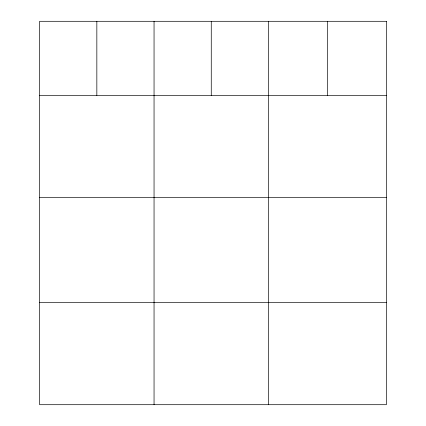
<?xml version="1.0" encoding="UTF-8"?>
<svg xmlns="http://www.w3.org/2000/svg" width="426" height="426" viewBox="0 0 426 426"><rect width="100%" height="100%" fill="white"/><g stroke="black" fill="none" stroke-linecap="round" stroke-linejoin="round"><path stroke-width="0.64" d="M39.629 95.435L386.371 95.435M39.629 197.494L386.371 197.494M39.629 302.641L386.371 302.641M327.424 21.3L327.424 95.435M268.481 21.3L268.481 404.7M211.264 21.3L211.264 95.435M154.052 21.3L154.052 404.7M96.84 21.3L96.84 95.435M386.371 21.3L39.629 21.3L39.629 404.7L386.371 404.7L386.371 21.3"/></g></svg>
